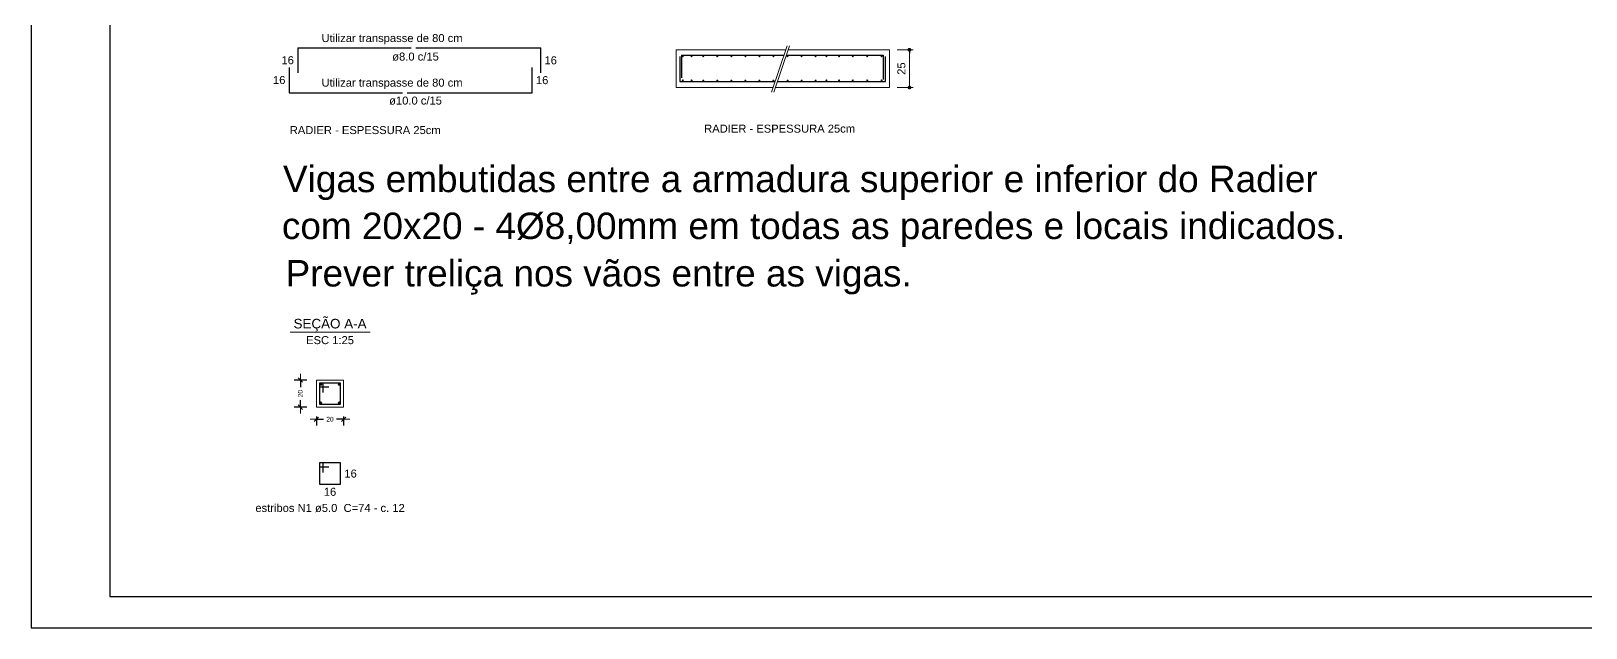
# Model space of a CAD drawing. Header units: metres. Extents: x 49 to 320, y -91 to 27.
# Drawn here: x 270.84 to 295.53, y -10.86 to -1.38 of the extents above; entities that cross this region are included whole.
import ezdxf

# ---------------------------------------------------------------- set-up
doc = ezdxf.new("R2010")
doc.units = ezdxf.units.M
doc.header["$LTSCALE"] = 0.2
for name, color, linetype, lineweight in [('DT-Armadura', 2, 'Continuous', 30), ('DT-Barras na forma', 2, 'Continuous', 30), ('DT-Barras no corte', 5, 'Continuous', 5), ('DT-Barras rebatidas', 2, 'Continuous', 30), ('DT-Cotas', 9, 'Continuous', 5), ('DT-Forma', 5, 'Continuous', 5), ('DT-Textos', 7, 'Continuous', 5), ('FO-Títulos', 3, 'Continuous', 20)]:
    doc.layers.add(name, color=color, linetype=linetype, lineweight=lineweight)
doc.styles.add('Arial', font='arial.ttf')
doc.styles.add('REGUA60', font='arial.ttf')
doc.dimstyles.new('Active3D', dxfattribs={"dimtxt": 1.5, "dimasz": 0.01, "dimexe": 2, "dimexo": 3, "dimgap": 0.98, "dimtad": 1, "dimlfac": -1, "dimrnd": 0.005, "dimzin": 0, "dimtxsty": 'REGUA60', "dimblk": 'COTATR', "dimcen": 4, "dimdle": 4, "dimclrt": 2, "dimadec": 0, "dimazin": 0, "dimtfac": 1, "dimtmove": 2, "dimatfit": 2, "dimfxl": 1, "dimarcsym": 0})

# ---------------------------------------------------------------- blocks, each defined once
blk = doc.blocks.new('_DOT')
at = {"color": 0, "linetype": 'ByBlock'}
blk.add_line((-0.5, 0), (-1, 0), dxfattribs=at)
at = {"color": 0, "linetype": 'ByBlock', "const_width": 0.5}
blk.add_lwpolyline([(-0.25, 0, 1), (0.25, 0, 1)], format="xyb", close=True, dxfattribs=at)
blk = doc.blocks.new('COTATR')
at = {"color": 6}
blk.add_line((-71, -71), (71, 71), dxfattribs=at)
at = {"color": 0, "linetype": 'ByBlock'}
blk.add_line((0, 0), (200, 0), dxfattribs=at)
blk = doc.blocks.new('*D693')
at = {"layer": 'Defpoints', "color": 0, "transparency": 16777216}
for p in [(275.117, -6.918), (275.371, -6.918), (275.371, -7.35)]:
    blk.add_point(p, dxfattribs=at)
at = {"layer": 'DT-Cotas', "color": 0, "lineweight": -2, "transparency": 16777216}
for p, q in [((275.221, -6.918), (275.017, -6.918)), ((275.117, -6.918), (275.117, -7.031)), ((275.221, -7.35), (275.017, -7.35)), ((275.117, -7.349), (275.117, -7.237))]:
    blk.add_line(p, q, dxfattribs=at)
at = {"layer": 'DT-Cotas', "color": 0, "lineweight": -2, "transparency": 16777216, "xscale": 0.0005, "yscale": 0.0005, "zscale": 0.0005}
for p, rotation in [((275.117, -6.918), 90), ((275.117, -7.35), 270)]:
    blk.add_blockref('COTATR', p, dxfattribs=dict(at, rotation=rotation))
at = {"layer": 'DT-Cotas', "color": 2, "transparency": 16777216, "insert": (275.117, -7.134), "char_height": 0.075, "attachment_point": 5, "rotation": 90, "style": 'REGUA60'}
blk.add_mtext('20', dxfattribs=at)
blk = doc.blocks.new('*D694')
at = {"layer": 'Defpoints', "color": 0, "transparency": 16777216}
for p in [(275.371, -7.35), (275.803, -7.35), (275.803, -7.541)]:
    blk.add_point(p, dxfattribs=at)
at = {"layer": 'DT-Cotas', "color": 0, "lineweight": -2, "transparency": 16777216}
for p, q in [((275.371, -7.5), (275.371, -7.641)), ((275.372, -7.541), (275.484, -7.541)), ((275.803, -7.541), (275.691, -7.541)), ((275.803, -7.5), (275.803, -7.641))]:
    blk.add_line(p, q, dxfattribs=at)
at = {"layer": 'DT-Cotas', "color": 0, "lineweight": -2, "transparency": 16777216, "xscale": 0.0005, "yscale": 0.0005, "zscale": 0.0005, "rotation": 180}
blk.add_blockref('COTATR', (275.371, -7.541), dxfattribs=at)
at = {"layer": 'DT-Cotas', "color": 0, "lineweight": -2, "transparency": 16777216, "xscale": 0.0005, "yscale": 0.0005, "zscale": 0.0005}
blk.add_blockref('COTATR', (275.803, -7.541), dxfattribs=at)
at = {"layer": 'DT-Cotas', "color": 2, "transparency": 16777216, "insert": (275.587, -7.541), "char_height": 0.075, "attachment_point": 5, "rotation": 0.0057, "style": 'REGUA60'}
blk.add_mtext('20', dxfattribs=at)

msp = doc.modelspace()

# ---------------------------------------------------------------- linework, layer by layer
at = {"color": 15}
for p, q in [((270.84, 13.872), (270.84, -10.855)), ((270.84, -10.855), (320.471, -10.855))]:
    msp.add_line(p, q, dxfattribs=at)
at = {"color": 0}
for p, q in [((272.09, 13.372), (272.09, -10.355)), ((272.09, -10.355), (319.971, -10.355))]:
    msp.add_line(p, q, dxfattribs=at)
at = {"color": 0, "linetype": 'ByBlock', "lineweight": -2}
msp.add_line((284.791, -1.703), (284.791, -1.733), dxfattribs=at)
at = {"color": 0, "linetype": 'ByBlock', "const_width": 0.03}
msp.add_lwpolyline([(284.791, -1.688, 1), (284.791, -1.658, 1)], format="xyb", close=True, dxfattribs=at)
at = {"layer": 'DT-Armadura', "color": 5}
for p, q in [((275.074, -1.641), (275.074, -2.041)), ((275.074, -1.641), (276.874, -1.641)), ((276.95, -1.641), (278.934, -1.641)), ((278.934, -2.041), (278.934, -1.641)), ((274.939, -1.956), (274.939, -2.356)), ((278.798, -2.356), (278.798, -1.956)), ((281.142, -1.778), (281.142, -2.178)), ((281.171, -1.76), (282.797, -1.76)), ((281.171, -1.76), (281.171, -2.121)), ((282.837, -1.76), (284.373, -1.76)), ((284.373, -1.76), (284.373, -2.145)), ((284.409, -2.178), (284.409, -1.778)), ((281.142, -2.178), (282.656, -2.178)), ((282.695, -2.178), (284.409, -2.178)), ((274.939, -2.356), (276.739, -2.356)), ((276.815, -2.356), (278.798, -2.356))]:
    msp.add_line(p, q, dxfattribs=at)
at = {"layer": 'DT-Barras na forma', "color": 5}
for p, q in [((275.479, -6.966), (275.419, -6.966)), ((275.419, -6.966), (275.419, -7.302)), ((275.755, -6.966), (275.419, -6.966)), ((275.419, -6.966), (275.419, -7.026)), ((275.419, -7.026), (275.569, -7.026)), ((275.479, -7.116), (275.479, -6.966)), ((275.755, -7.302), (275.755, -6.966)), ((275.419, -7.302), (275.755, -7.302))]:
    msp.add_line(p, q, dxfattribs=at)
at = {"layer": 'DT-Barras no corte', "color": 5}
for centre, radius in [((281.191, -1.776), 0.008), ((281.331, -1.776), 0.008), ((281.516, -1.776), 0.008), ((281.739, -1.776), 0.008), ((281.962, -1.776), 0.008), ((282.185, -1.776), 0.008), ((282.408, -1.776), 0.008), ((282.631, -1.776), 0.008), ((282.854, -1.776), 0.008), ((283.077, -1.776), 0.008), ((283.3, -1.776), 0.008), ((283.472, -1.776), 0.008), ((283.674, -1.776), 0.008), ((283.891, -1.776), 0.008), ((284.121, -1.776), 0.008), ((284.349, -1.776), 0.008), ((281.191, -2.16), 0.008), ((281.331, -2.16), 0.008), ((281.516, -2.163), 0.008), ((281.739, -2.163), 0.008), ((281.962, -2.163), 0.008), ((282.185, -2.163), 0.008), ((282.408, -2.163), 0.008), ((282.631, -2.163), 0.008), ((282.854, -2.163), 0.008), ((283.077, -2.163), 0.008), ((283.3, -2.163), 0.008), ((283.472, -2.16), 0.008), ((283.674, -2.16), 0.008), ((283.891, -2.16), 0.008), ((284.121, -2.16), 0.008), ((284.349, -2.16), 0.008), ((275.443, -6.99), 0.012), ((275.731, -6.99), 0.012), ((275.443, -7.278), 0.012), ((275.731, -7.278), 0.012)]:
    msp.add_circle(centre, radius, dxfattribs=at)
at = {"layer": 'DT-Barras rebatidas', "color": 5}
for p, q in [((275.479, -8.236), (275.419, -8.236)), ((275.419, -8.236), (275.419, -8.572)), ((275.755, -8.236), (275.419, -8.236)), ((275.419, -8.236), (275.419, -8.296)), ((275.419, -8.296), (275.569, -8.296)), ((275.479, -8.386), (275.479, -8.236)), ((275.755, -8.572), (275.755, -8.236)), ((275.419, -8.572), (275.755, -8.572))]:
    msp.add_line(p, q, dxfattribs=at)
at = {"layer": 'DT-Cotas', "color": 3}
for p, q in [((284.593, -1.673), (284.851, -1.673)), ((284.791, -1.733), (284.791, -2.213)), ((284.593, -2.273), (284.851, -2.273))]:
    msp.add_line(p, q, dxfattribs=at)
at = {"layer": 'DT-Forma', "color": 3}
for p, q in [((281.087, -1.673), (281.087, -2.273)), ((282.827, -1.673), (281.087, -1.673)), ((282.237, -1.673), (282.237, -1.673)), ((282.599, -2.346), (282.849, -1.609)), ((282.639, -2.346), (282.888, -1.609)), ((284.473, -1.673), (282.866, -1.673)), ((284.473, -2.273), (284.473, -1.673)), ((281.087, -2.273), (282.624, -2.273)), ((282.663, -2.273), (284.473, -2.273)), ((275.803, -6.918), (275.371, -6.918)), ((275.371, -6.918), (275.371, -7.35)), ((275.803, -7.35), (275.803, -6.918)), ((275.371, -7.35), (275.803, -7.35))]:
    msp.add_line(p, q, dxfattribs=at)
at = {"layer": 'DT-Textos', "color": 3}
msp.add_line((274.952, -6.159), (276.223, -6.159), dxfattribs=at)

# ---------------------------------------------------------------- block references
at = {"layer": 'DT-Cotas', "color": 3, "xscale": 0.06, "yscale": 0.06, "zscale": 0.06, "rotation": 270}
msp.add_blockref('_DOT', (284.791, -2.273), dxfattribs=at)

# ---------------------------------------------------------------- texts
at = {"layer": 'DT-Armadura', "color": 3, "line_spacing_factor": 0.9, "style": 'Arial'}
for s, insert, char_height, width, attachment_point in [('Utilizar transpasse de 80 cm', (276.573, -1.589), 0.12708, 2.4758, 8), (' ø8.0 c/15  ', (276.921, -1.848), 0.12708, 3.35491, 8), ('16', (275.014, -1.904), 0.1271, 0.54499, 9), ('16', (278.994, -1.777), 0.1271, 0.54499, 1), ('16', (274.879, -2.219), 0.1271, 0.54499, 9), ('Utilizar transpasse de 80 cm', (276.573, -2.297), 0.12708, 2.4758, 8), ('16', (278.858, -2.092), 0.1271, 0.54499, 1), (' ø10.0 c/15  ', (276.921, -2.547), 0.12708, 3.35491, 8)]:
    msp.add_mtext(s, dxfattribs=dict(at, insert=insert, char_height=char_height, width=width, attachment_point=attachment_point))
at = {"layer": 'DT-Barras rebatidas', "color": 3, "line_spacing_factor": 0.9, "style": 'Arial'}
for s, insert, char_height, width, attachment_point in [('16', (275.815, -8.34), 0.1271, 0.54499, 1), ('16', (275.587, -8.63), 0.1271, 0.54499, 2), ('estribos N1 ø5.0  C=74 - c. 12', (275.588, -9.017), 0.12708, 2.4396, 8)]:
    msp.add_mtext(s, dxfattribs=dict(at, insert=insert, char_height=char_height, width=width, attachment_point=attachment_point))
at = {"layer": 'DT-Cotas', "color": 3, "style": 'Arial'}
msp.add_text('25', height=0.1271, rotation=90, dxfattribs=at).set_placement((284.726, -2.071))
at = {"layer": 'DT-Textos', "color": 3, "line_spacing_factor": 0.798, "style": 'Arial'}
for s, insert, char_height, width, attachment_point in [('RADIER - ESPESSURA 25cm', (274.948, -3.014), 0.12708, 4.57488, 7), ('RADIER - ESPESSURA 25cm', (281.53, -2.991), 0.12708, 4.57488, 7), ('SEÇÃO A-A', (275.588, -6.146), 0.1525, 1.64696, 8), ('ESC 1:25', (275.588, -6.35), 0.1271, 1.21997, 8)]:
    msp.add_mtext(s, dxfattribs=dict(at, insert=insert, char_height=char_height, width=width, attachment_point=attachment_point))
at = {"layer": 'FO-Títulos', "color": 2, "char_height": 0.42, "attachment_point": 9, "line_spacing_factor": 0.798, "style": 'Arial'}
for s, insert, width in [('Vigas embutidas entre a armadura superior e inferior do Radier', (291.276, -4.061), 17.57814), ('com 20x20 - 4Ø8,00mm em todas as paredes e locais indicados.', (291.715, -4.806), 17.5776), ('Prever treliça nos vãos entre as vigas.', (284.827, -5.562), 17.5776)]:
    msp.add_mtext(s, dxfattribs=dict(at, insert=insert, width=width))

# ---------------------------------------------------------------- dimensions: what is measured, and where the dimension line sits
at = {"layer": 'DT-Cotas', "color": 3}
dim = msp.add_linear_dim(base=(275.117, -6.918), p1=(275.371, -7.35), p2=(275.371, -6.918), angle=90, text='20', dimstyle='Active3D', override={"dimscale": 0.05, "dimtmove": 0, "dimatfit": 3}, dxfattribs=at)
dim.commit()
dim.dimension.update_dxf_attribs({"geometry": '*D693', "text_midpoint": (275.117, -7.134), "dimtype": 160, "text_rotation": 90})
dim = msp.add_linear_dim(base=(275.803, -7.541), p1=(275.371, -7.35), p2=(275.803, -7.35), text='20', dimstyle='Active3D', override={"dimscale": 0.05, "dimtmove": 0, "dimatfit": 3}, dxfattribs=at)
dim.commit()
dim.dimension.update_dxf_attribs({"geometry": '*D694', "text_midpoint": (275.587, -7.541), "dimtype": 160, "text_rotation": 0.0057})

doc.saveas('drawing.dxf')
